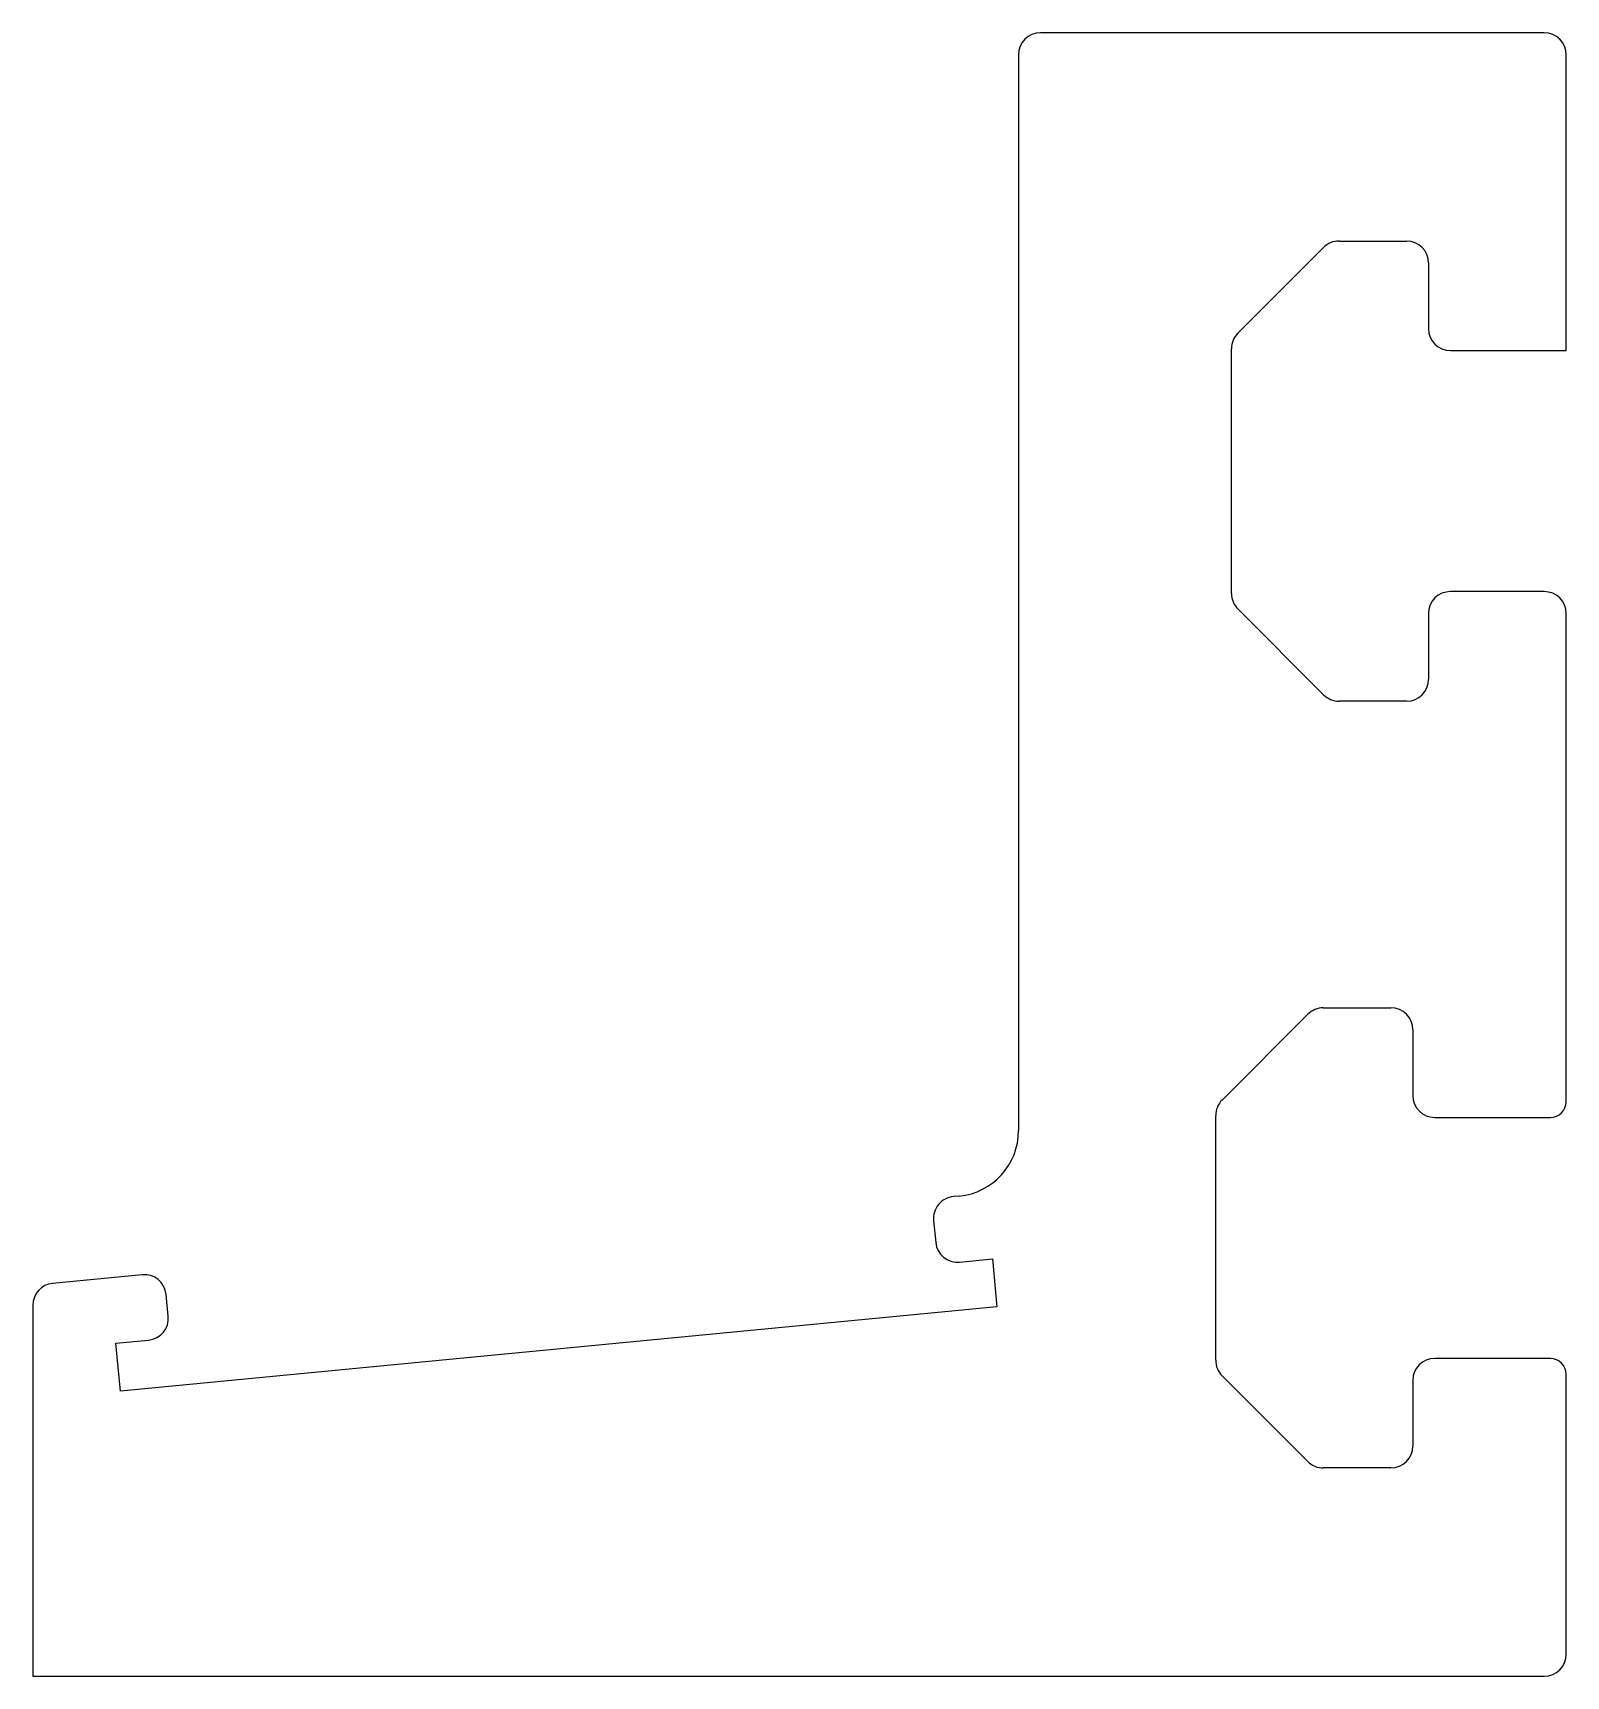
# Model space of a CAD drawing. Extents: x 1077.6 to 1147.6, y 342.4 to 417.4.
import ezdxf

# ---------------------------------------------------------------- set-up
doc = ezdxf.new("R2010")
doc.units = 0
doc.layers.get('0').update_dxf_attribs({"linetype": 'CONTINUOUS'})

msp = doc.modelspace()

# ---------------------------------------------------------------- linework, layer by layer
at = {"color": 0}
for p, q in [((1146.631, 417.353), (1123.631, 417.353)), ((1122.631, 416.353), (1122.631, 367.249)), ((1147.631, 402.853), (1147.631, 416.353)), ((1132.641, 403.645), (1136.555, 407.56)), ((1137.262, 407.853), (1140.348, 407.853)), ((1141.348, 406.853), (1141.348, 403.853)), ((1132.348, 391.767), (1132.348, 402.938)), ((1142.348, 402.853), (1147.631, 402.853)), ((1146.631, 391.853), (1142.348, 391.853)), ((1136.555, 387.145), (1132.641, 391.06)), ((1141.348, 390.853), (1141.348, 387.853)), ((1147.631, 368.57), (1147.631, 390.853)), ((1140.348, 386.853), (1137.262, 386.853)), ((1136.545, 372.853), (1139.631, 372.853)), ((1131.924, 368.645), (1135.838, 372.56)), ((1140.631, 371.853), (1140.631, 368.853)), ((1131.631, 356.767), (1131.631, 367.938)), ((1141.631, 367.853), (1146.913, 367.853)), ((1119.918, 364.263), (1119.654, 364.238)), ((1118.755, 363.147), (1118.85, 362.151)), ((1119.942, 361.252), (1121.435, 361.395)), ((1121.435, 361.395), (1121.646, 359.206)), ((1082.625, 360.672), (1078.535, 360.278)), ((1077.631, 359.283), (1077.631, 342.353)), ((1083.812, 358.777), (1083.717, 359.773)), ((1121.646, 359.206), (1081.631, 355.353)), ((1081.42, 357.542), (1082.913, 357.686)), ((1081.631, 355.353), (1081.42, 357.542)), ((1146.913, 356.853), (1141.631, 356.853)), ((1135.838, 352.145), (1131.924, 356.06)), ((1140.631, 355.853), (1140.631, 352.853)), ((1147.631, 343.353), (1147.631, 356.135)), ((1139.631, 351.853), (1136.545, 351.853)), ((1077.631, 342.353), (1146.631, 342.353))]:
    msp.add_line(p, q, dxfattribs=at)
for centre, radius, start, end in [((1123.631, 416.353), 1, 90, 180), ((1146.631, 416.353), 1, 0, 90), ((1137.262, 406.853), 1, 90, 135), ((1140.348, 406.853), 1, 0, 90), ((1133.348, 402.938), 1, 135, 180), ((1142.348, 403.853), 1, 180, 270), ((1133.348, 391.767), 1, 180, 225), ((1142.348, 390.853), 1, 90, 180), ((1146.631, 390.853), 1, 0, 90), ((1140.348, 387.853), 1, 270, 0), ((1137.262, 387.853), 1, 225, 270), ((1136.545, 371.853), 1, 90, 135), ((1139.631, 371.853), 1, 0, 90), ((1132.631, 367.938), 1, 135, 180), ((1141.631, 368.853), 1, 180, 270), ((1146.913, 368.57), 0.717, 270, 0), ((1119.631, 367.249), 3, 275.5, 0), ((1119.75, 363.242), 1, 95.5, 185.5), ((1119.846, 362.247), 1, 185.5, 275.5), ((1078.631, 359.283), 1, 95.5, 180), ((1082.721, 359.677), 1, 5.5, 95.5), ((1082.817, 358.682), 1, 275.5, 5.5), ((1132.631, 356.767), 1, 180, 225), ((1141.631, 355.853), 1, 90, 180), ((1146.913, 356.135), 0.717, 0, 90), ((1139.631, 352.853), 1, 270, 0), ((1136.545, 352.853), 1, 225, 270), ((1146.631, 343.353), 1, 270, 0)]:
    msp.add_arc(centre, radius, start, end, dxfattribs=at)

doc.saveas('drawing.dxf')
